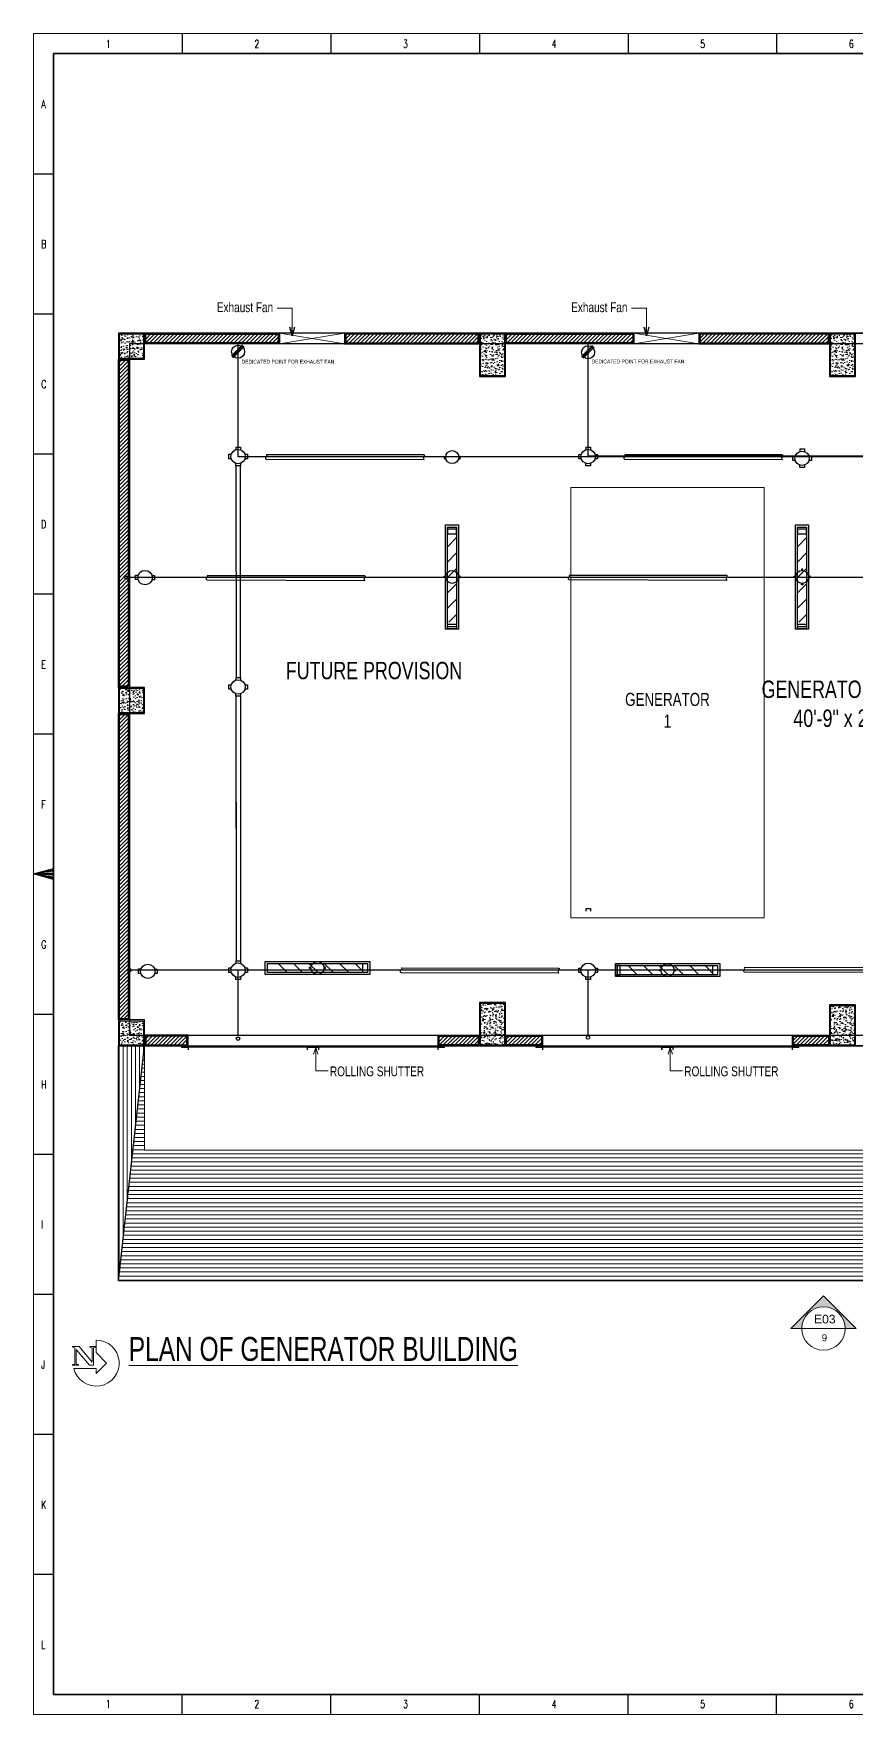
# Model space of a CAD drawing. Header units: inches. Extents: x 1083 to 6056, y 633 to 1543.
# Drawn here: x 1083 to 1461, y 635 to 1409 of the extents above; entities that cross this region are included whole.
import ezdxf
from ezdxf.enums import TextEntityAlignment as Align

# ---------------------------------------------------------------- set-up
doc = ezdxf.new("R2010")
doc.units = ezdxf.units.IN
doc.header["$MEASUREMENT"] = 0
doc.linetypes.add('DASH', pattern=[0.35, 0.25, -0.1])
doc.linetypes.add('PHANTOMX2', pattern=[5, 2.5, -0.5, 0.5, -0.5, 0.5, -0.5])
for name, color, linetype in [('Cables', 7, 'Continuous'), ('COLLUM', 1, 'Continuous'), ('wall 05', 3, 'Continuous')]:
    doc.layers.add(name, color=color, linetype=linetype)
for name, color, linetype, lineweight in [('dim-8', 18, 'Continuous', 15), ('DOOR', 115, 'Continuous', 15), ('Elevation Marker', 252, 'Continuous', 15), ('FLOORTILE', 40, 'Continuous', 9), ('Generator Upstone', 50, 'Continuous', 15), ('grid', 9, 'Continuous', 13), ('HACTH', 8, 'Continuous', 9), ('Parapet', 6, 'Continuous', 15), ('Plaster Line', 5, 'Continuous', 15), ('R_Hatch', 8, 'Continuous', 9), ('Sunshed', 5, 'Continuous', 15), ('Text-01', 253, 'Continuous', 15), ('WINDOW', 140, 'Continuous', 9)]:
    doc.layers.add(name, color=color, linetype=linetype, lineweight=lineweight)
doc.styles.add('Arial', font='arial.ttf')
doc.styles.add('Swiss721', font='swisscl.ttf')
doc.styles.add('TEG BORDER', font='txt_qlt.shx', dxfattribs={"width": 0.7, "bigfont": 'hztxt.shx'})
doc.dimstyles.new('Level Mark 4', dxfattribs={"dimscale": 0, "dimtxt": 4, "dimasz": 4, "dimexe": 1, "dimexo": 2, "dimgap": 1, "dimtad": 0, "dimdec": 1, "dimzin": 1, "dimdsep": 46, "dimlunit": 4, "dimtxsty": 'Swiss721', "dimblk": 'OPEN30', "dimcen": 0, "dimclrd": 256, "dimclre": 256, "dimclrt": 7, "dimadec": 0, "dimazin": 0, "dimtm": 1e-09, "dimtfac": 1, "dimtdec": 1, "dimtofl": 0, "dimtmove": 1, "dimatfit": 3, "dimldrblk": 'OPEN30', "dimfxl": 0, "dimtolj": 2, "dimtzin": 0, "dimlwd": 9, "dimlwe": 9, "dimarcsym": 0})
pattern_1 = [(90, (-133495.433, -171591.5186), (-1.875, 3e-16), [])]
pattern_2 = [(45, (-138306.2722, -170547.4057), (-0.8838834765, 0.8838834765), [])]

# ---------------------------------------------------------------- blocks, each defined once
blk = doc.blocks.new('*U7')
h = blk.add_hatch(color=252)
h.dxf.hatch_style = 1
h.paths.add_polyline_path([(500, 0), (750, 0), (0, 750), (-750, 0), (-500, 0, -0.414214), (0, 500, -0.414214)])
at = {"color": 6}
for p, q in [((0, 750), (-750, 0)), ((750, 0), (0, 750)), ((750, 0), (500, 0)), ((-500, 0), (-750, 0))]:
    blk.add_line(p, q, dxfattribs=at)
at = {"linetype": 'ByBlock', "lineweight": -2}
blk.add_line((-500, 0), (500, 0), dxfattribs=at)
blk.add_circle((0, 0), 500)
at = {"color": 3, "style": 'Arial'}
blk.add_attdef('S01', text='', height=200, dxfattribs=at).set_placement((0, 319), align=Align.TOP_CENTER)
at = {"color": 6, "style": 'Arial'}
blk.add_attdef('IN-201', text='', height=160, dxfattribs=at).set_placement((0, -133), align=Align.TOP_CENTER)
blk = doc.blocks.new('_Open30')
at = {"color": 0, "linetype": 'ByBlock', "lineweight": -2}
for p, q in [((-1, 0.27), (0, 0)), ((0, 0), (-1, -0.27)), ((0, 0), (-1, 0))]:
    blk.add_line(p, q, dxfattribs=at)
blk = doc.blocks.new('252 BORDER A2')
for p, q in [((37.12, 420), (37.12, 415)), ((74.25, 420), (74.25, 415)), ((111.38, 420), (111.38, 415)), ((148.5, 420), (148.5, 415)), ((185.63, 420), (185.63, 415)), ((0, 385), (5, 385)), ((0, 350), (5, 350)), ((0, 315), (5, 315)), ((0, 280), (5, 280)), ((0, 245), (5, 245)), ((5, 210), (0, 210)), ((1.25, 210), (3.75, 210)), ((0, 175), (5, 175)), ((0, 140), (5, 140)), ((0, 105), (5, 105)), ((0, 70), (5, 70)), ((0, 35), (5, 35)), ((37.12, 0), (37.12, 5)), ((74.25, 0), (74.25, 5)), ((111.38, 0), (111.38, 5)), ((148.5, 0), (148.5, 5)), ((185.63, 0), (185.63, 5))]:
    blk.add_line(p, q)
at = {"linetype": 'Continuous'}
for p, q in [((489, 415), (5, 415)), ((5, 415), (5, 5)), ((5, 5), (489, 5))]:
    blk.add_line(p, q, dxfattribs=at)
at = {"color": 5, "lineweight": 15}
blk.add_lwpolyline([(0, 420), (594, 420), (594, 0), (0, 0)], close=True, dxfattribs=at)
blk.add_lwpolyline([(5, 415), (589, 415), (589, 5), (5, 5)], close=True)
blk.add_lwpolyline([(0, 210), (5, 211.34), (5, 208.66), (0, 210), (5, 211), (5, 210.67), (0, 210), (5, 210.33), (5, 209.67), (0, 210), (5, 209.33), (5, 209), (0, 210)])
at = {"char_height": 2, "width": 2, "style": 'TEG BORDER'}
for s, insert, attachment_point in [('1', (18.05, 418.41), 1), ('2', (55.17, 418.41), 1), ('3', (92.3, 418.41), 1), ('4', (129.42, 418.41), 1), ('5', (166.55, 418.41), 1), ('6', (203.67, 418.41), 1), ('A', (1.91, 403.39), 1), ('B', (1.91, 368.39), 1), ('C', (1.91, 333.39), 1), ('D', (1.91, 298.39), 1), ('E', (1.91, 263.39), 1), ('F', (1.91, 228.39), 1), ('G', (1.91, 193.39), 1), ('H', (1.91, 158.39), 1), ('I', (1.91, 123.39), 1), ('J', (1.91, 88.39), 1), ('K', (1.91, 53.39), 1), ('L', (1.91, 18.39), 1), ('1', (18.05, 1.59), 7), ('2', (55.17, 1.59), 7), ('3', (92.3, 1.59), 7), ('4', (129.42, 1.59), 7), ('5', (166.55, 1.59), 7), ('6', (203.67, 1.59), 7)]:
    blk.add_mtext(s, dxfattribs=dict(at, insert=insert, attachment_point=attachment_point))

msp = doc.modelspace()

# ---------------------------------------------------------------- hatches: boundary and pattern name
h = msp.add_hatch()
h.set_pattern_fill('ANSI31', color=256, scale=40, angle=180)
h.set_pattern_definition([(225, (1503.135, 1261.131), (3.53553, -3.53553), [])])
h.paths.add_polyline_path([(1273.08, 1137.79), (1277.28, 1137.79), (1277.28, 1179.4), (1273.08, 1179.4)])
h = msp.add_hatch()
h.set_pattern_fill('ANSI31', color=256, scale=40, angle=180)
h.set_pattern_definition([(225, (1664.135, 1261.131), (3.53553, -3.53553), [])])
h.paths.add_polyline_path([(1434.08, 1137.79), (1438.28, 1137.79), (1438.28, 1179.4), (1434.08, 1179.4)])
h = msp.add_hatch()
h.set_pattern_fill('ANSI31', color=256, scale=40, angle=270)
h.set_pattern_definition([(315, (1110.778, 1206.6394), (3.53553, 3.53553), [])])
h.paths.add_polyline_path([(1234.12, 976.59), (1234.12, 980.79), (1192.51, 980.79), (1192.51, 976.59)])
h = msp.add_hatch()
h.set_pattern_fill('ANSI31', color=256, scale=40, angle=270)
h.set_pattern_definition([(315, (1271.778, 1205.6394), (3.53553, 3.53553), [])])
h.paths.add_polyline_path([(1395.12, 975.59), (1395.12, 979.79), (1353.51, 979.79), (1353.51, 975.59)])
at = {"layer": 'HACTH', "lineweight": 0}
h = msp.add_hatch(dxfattribs=at)
h.set_pattern_fill('AR-CONC', color=256, scale=0.5, style=0)
h.set_pattern_definition([(50, (-133495.433, -171612.5186), (3.586300913, -0.313760675), [0.375, -4.125]), (355, (-133495.433, -171612.5186), (-0.69375667, 3.76096067), [0.3, -3.3]), (100.4514, (-133495.1342, -171612.5447), (2.89254691, 3.44719771), [0.31870095, -3.50571056]), (46.1842, (-133495.433, -171611.5186), (5.33620524, -0.82759507), [0.5625, -6.1875]), (96.6356, (-133494.9884, -171611.5876), (4.67331353, 4.87058935), [0.47805144, -5.258565]), (351.1842, (-133495.433, -171611.5186), (4.67330973, 4.870593), [0.45, -4.95]), (21, (-133494.933, -171611.7686), (2.98453526, -2.013094453), [0.375, -4.125]), (326, (-133494.933, -171611.7686), (1.21657666, 3.625750225), [0.3, -3.3]), (71.4514, (-133494.6843, -171611.9364), (4.201113143, 1.612652484), [0.31870095, -3.50571056]), (37.5, (-133495.433, -171612.5186), (0.0607992766, 1.664469269), [0, -3.26, 0, -3.35, 0, -3.3125]), (7.5, (-133495.433, -171612.5186), (1.315347687, 1.97205856), [0, -1.91, 0, -3.185, 0, -1.2625]), (327.5, (-133496.548, -171612.5186), (2.669112181, -0.112774359), [0, -1.25, 0, -3.9, 0, -5.175]), (317.5, (-133497.048, -171612.5186), (2.915930847, 0.500524912), [0, -1.625, 0, -2.59, 0, -3.675])])
h.paths.add_polyline_path([(1122.28, 1259.31), (1133.28, 1259.31), (1133.28, 1270.31), (1122.28, 1270.31)])
h = msp.add_hatch(dxfattribs=at)
h.set_pattern_fill('ANSI31', color=256, scale=10, style=0)
h.set_pattern_definition(pattern_2)
h.paths.add_polyline_path([(1134.28, 1266.31), (1195.28, 1266.31), (1195.28, 1270.31), (1134.28, 1270.31)])
h.paths.add_polyline_path([(1142.07, 1259.23), (1142.07, 1270.29), (1133.64, 1270.29), (1133.64, 1259.23)], flags=9)
h = msp.add_hatch(dxfattribs=at)
h.set_pattern_fill('ANSI31', color=256, scale=10, style=0)
h.set_pattern_definition(pattern_2)
h.paths.add_polyline_path([(1287.28, 1270.31), (1226.28, 1270.31), (1226.28, 1266.31), (1287.28, 1266.31)])
h = msp.add_hatch(dxfattribs=at)
h.set_pattern_fill('AR-CONC', color=256, scale=0.5, style=0)
h.set_pattern_definition([(50, (-139514.518, -170551.4057), (3.586300913, -0.313760675), [0.375, -4.125]), (355, (-139514.518, -170551.4057), (-0.69375667, 3.76096067), [0.3, -3.3]), (100.4514, (-139514.219, -170551.432), (2.89254691, 3.44719771), [0.31870095, -3.50571056]), (46.1842, (-139514.518, -170550.4057), (5.33620524, -0.82759507), [0.5625, -6.1875]), (96.6356, (-139514.073, -170550.4747), (4.67331353, 4.87058935), [0.47805144, -5.258565]), (351.1842, (-139514.518, -170550.406), (4.67330973, 4.870593), [0.45, -4.95]), (21, (-139514.018, -170550.6557), (2.98453526, -2.013094453), [0.375, -4.125]), (326, (-139514.018, -170550.6557), (1.21657666, 3.625750225), [0.3, -3.3]), (71.4514, (-139513.7692, -170550.8235), (4.201113143, 1.612652484), [0.31870095, -3.50571056]), (37.5, (-139514.5179, -170551.4057), (0.0607992766, 1.664469269), [0, -3.26, 0, -3.35, 0, -3.3125]), (7.5, (-139514.5179, -170551.4057), (1.315347687, 1.97205856), [0, -1.91, 0, -3.185, 0, -1.2625]), (327.5, (-139515.6329, -170551.4057), (2.669112181, -0.112774359), [0, -1.25, 0, -3.9, 0, -5.175]), (317.5, (-139516.133, -170551.4057), (2.915930847, 0.500524912), [0, -1.625, 0, -2.59, 0, -3.675])])
h.paths.add_polyline_path([(1293.78, 1265.81), (1293.78, 1270.31), (1288.28, 1270.31), (1288.28, 1265.81)])
h.paths.add_polyline_path([(1299.28, 1265.81), (1299.28, 1270.31), (1293.78, 1270.31), (1293.78, 1265.81)])
h.paths.add_polyline_path([(1293.78, 1251.31), (1299.28, 1251.31), (1299.28, 1265.81), (1293.78, 1265.81)])
h.paths.add_polyline_path([(1293.78, 1265.81), (1288.28, 1265.81), (1288.28, 1251.31), (1293.78, 1251.31)])
h = msp.add_hatch(dxfattribs=at)
h.set_pattern_fill('ANSI31', color=256, scale=10, style=0)
h.set_pattern_definition(pattern_2)
h.paths.add_polyline_path([(1448.28, 1270.31), (1389.28, 1270.31), (1389.28, 1266.31), (1448.28, 1266.31)])
h.paths.add_polyline_path([(1300.28, 1266.31), (1358.28, 1266.31), (1358.28, 1270.31), (1300.28, 1270.31)])
h = msp.add_hatch(dxfattribs=at)
h.set_pattern_fill('AR-CONC', color=256, scale=0.5, style=0)
h.set_pattern_definition([(50, (-139353.518, -170551.4057), (3.586300913, -0.313760675), [0.375, -4.125]), (355, (-139353.518, -170551.4057), (-0.69375667, 3.76096067), [0.3, -3.3]), (100.4514, (-139353.219, -170551.432), (2.89254691, 3.44719771), [0.31870095, -3.50571056]), (46.1842, (-139353.518, -170550.4057), (5.33620524, -0.82759507), [0.5625, -6.1875]), (96.6356, (-139353.073, -170550.4747), (4.67331353, 4.87058935), [0.47805144, -5.258565]), (351.1842, (-139353.518, -170550.406), (4.67330973, 4.870593), [0.45, -4.95]), (21, (-139353.018, -170550.6557), (2.98453526, -2.013094453), [0.375, -4.125]), (326, (-139353.018, -170550.6557), (1.21657666, 3.625750225), [0.3, -3.3]), (71.4514, (-139352.7692, -170550.8235), (4.201113143, 1.612652484), [0.31870095, -3.50571056]), (37.5, (-139353.5179, -170551.4057), (0.0607992766, 1.664469269), [0, -3.26, 0, -3.35, 0, -3.3125]), (7.5, (-139353.5179, -170551.4057), (1.315347687, 1.97205856), [0, -1.91, 0, -3.185, 0, -1.2625]), (327.5, (-139354.6329, -170551.4057), (2.669112181, -0.112774359), [0, -1.25, 0, -3.9, 0, -5.175]), (317.5, (-139355.133, -170551.4057), (2.915930847, 0.500524912), [0, -1.625, 0, -2.59, 0, -3.675])])
h.paths.add_polyline_path([(1454.78, 1265.81), (1454.78, 1270.31), (1449.28, 1270.31), (1449.28, 1265.81)])
h.paths.add_polyline_path([(1460.28, 1265.81), (1460.28, 1270.31), (1454.78, 1270.31), (1454.78, 1265.81)])
h.paths.add_polyline_path([(1454.78, 1251.31), (1460.28, 1251.31), (1460.28, 1265.81), (1454.78, 1265.81)])
h.paths.add_polyline_path([(1454.78, 1265.81), (1449.28, 1265.81), (1449.28, 1251.31), (1454.78, 1251.31)])
h = msp.add_hatch(dxfattribs=at)
h.set_pattern_fill('ANSI31', color=256, scale=10, style=0)
h.set_pattern_definition([(45, (-149347.3654, -170517.427), (-0.8838834765, 0.8838834765), [])])
h.paths.add_polyline_path([(1122.28, 955.31), (1126.28, 955.31), (1126.28, 1095.31), (1122.28, 1095.31)])
h.paths.add_polyline_path([(1126.28, 1258.31), (1122.28, 1258.31), (1122.28, 1108.31), (1126.28, 1108.31)])
h = msp.add_hatch(dxfattribs=at)
h.set_pattern_fill('AR-CONC', color=256, scale=0.5, style=0)
h.set_pattern_definition([(50, (-133495.433, -171438.5186), (3.586300913, -0.313760675), [0.375, -4.125]), (355, (-133495.433, -171438.5186), (-0.69375667, 3.76096067), [0.3, -3.3]), (100.4514, (-133495.1342, -171438.5447), (2.89254691, 3.44719771), [0.31870095, -3.50571056]), (46.1842, (-133495.433, -171437.5186), (5.33620524, -0.82759507), [0.5625, -6.1875]), (96.6356, (-133494.9884, -171437.5876), (4.67331353, 4.87058935), [0.47805144, -5.258565]), (351.1842, (-133495.433, -171437.5186), (4.67330973, 4.870593), [0.45, -4.95]), (21, (-133494.933, -171437.7686), (2.98453526, -2.013094453), [0.375, -4.125]), (326, (-133494.933, -171437.7686), (1.21657666, 3.625750225), [0.3, -3.3]), (71.4514, (-133494.6843, -171437.9364), (4.201113143, 1.612652484), [0.31870095, -3.50571056]), (37.5, (-133495.433, -171438.5186), (0.0607992766, 1.664469269), [0, -3.26, 0, -3.35, 0, -3.3125]), (7.5, (-133495.433, -171438.5186), (1.315347687, 1.97205856), [0, -1.91, 0, -3.185, 0, -1.2625]), (327.5, (-133496.548, -171438.5186), (2.669112181, -0.112774359), [0, -1.25, 0, -3.9, 0, -5.175]), (317.5, (-133497.048, -171438.5186), (2.915930847, 0.500524912), [0, -1.625, 0, -2.59, 0, -3.675])])
h.paths.add_polyline_path([(1133.28, 1107.31), (1122.28, 1107.31), (1122.28, 1096.31), (1133.28, 1096.31)])
h = msp.add_hatch(dxfattribs=at)
h.set_pattern_fill('AR-CONC', color=256, scale=0.5, style=0)
h.set_pattern_definition([(50, (-133928.433, -171591.5186), (3.586300913, -0.313760675), [0.375, -4.125]), (355, (-133928.433, -171591.5186), (-0.69375667, 3.76096067), [0.3, -3.3]), (100.4514, (-133928.1342, -171591.5447), (2.89254691, 3.44719771), [0.31870095, -3.50571056]), (46.1842, (-133928.433, -171590.5186), (5.33620524, -0.82759507), [0.5625, -6.1875]), (96.6356, (-133927.9884, -171590.5876), (4.67331353, 4.87058935), [0.47805144, -5.258565]), (351.1842, (-133928.433, -171590.5186), (4.67330973, 4.870593), [0.45, -4.95]), (21, (-133927.933, -171590.7686), (2.98453526, -2.013094453), [0.375, -4.125]), (326, (-133927.933, -171590.7686), (1.21657666, 3.625750225), [0.3, -3.3]), (71.4514, (-133927.6843, -171590.9364), (4.201113143, 1.612652484), [0.31870095, -3.50571056]), (37.5, (-133928.433, -171591.5186), (0.0607992766, 1.664469269), [0, -3.26, 0, -3.35, 0, -3.3125]), (7.5, (-133928.433, -171591.5186), (1.315347687, 1.97205856), [0, -1.91, 0, -3.185, 0, -1.2625]), (327.5, (-133929.548, -171591.5186), (2.669112181, -0.112774359), [0, -1.25, 0, -3.9, 0, -5.175]), (317.5, (-133930.048, -171591.5186), (2.915930847, 0.500524912), [0, -1.625, 0, -2.59, 0, -3.675])])
h.paths.add_polyline_path([(1288.28, 943.31), (1299.28, 943.31), (1299.28, 962.31), (1288.28, 962.31)])
h = msp.add_hatch(dxfattribs=at)
h.set_pattern_fill('AR-CONC', color=256, scale=0.5, style=0)
h.set_pattern_definition([(50, (-133767.433, -171589.5186), (3.586300913, -0.313760675), [0.375, -4.125]), (355, (-133767.433, -171589.5186), (-0.69375667, 3.76096067), [0.3, -3.3]), (100.4514, (-133767.1342, -171589.5447), (2.89254691, 3.44719771), [0.31870095, -3.50571056]), (46.1842, (-133767.433, -171588.5186), (5.33620524, -0.82759507), [0.5625, -6.1875]), (96.6356, (-133766.9884, -171588.5876), (4.67331353, 4.87058935), [0.47805144, -5.258565]), (351.1842, (-133767.433, -171588.5186), (4.67330973, 4.870593), [0.45, -4.95]), (21, (-133766.933, -171588.7686), (2.98453526, -2.013094453), [0.375, -4.125]), (326, (-133766.933, -171588.7686), (1.21657666, 3.625750225), [0.3, -3.3]), (71.4514, (-133766.6843, -171588.9364), (4.201113143, 1.612652484), [0.31870095, -3.50571056]), (37.5, (-133767.433, -171589.5186), (0.0607992766, 1.664469269), [0, -3.26, 0, -3.35, 0, -3.3125]), (7.5, (-133767.433, -171589.5186), (1.315347687, 1.97205856), [0, -1.91, 0, -3.185, 0, -1.2625]), (327.5, (-133768.548, -171589.5186), (2.669112181, -0.112774359), [0, -1.25, 0, -3.9, 0, -5.175]), (317.5, (-133769.048, -171589.5186), (2.915930847, 0.500524912), [0, -1.625, 0, -2.59, 0, -3.675])])
h.paths.add_polyline_path([(1449.28, 943.31), (1460.28, 943.31), (1460.28, 961.31), (1449.28, 961.31)])
h = msp.add_hatch(dxfattribs=at)
h.set_pattern_fill('AR-CONC', color=256, scale=0.5, style=0)
h.set_pattern_definition([(50, (-133495.433, -171591.5186), (3.586300913, -0.313760675), [0.375, -4.125]), (355, (-133495.433, -171591.5186), (-0.69375667, 3.76096067), [0.3, -3.3]), (100.4514, (-133495.1342, -171591.5447), (2.89254691, 3.44719771), [0.31870095, -3.50571056]), (46.1842, (-133495.433, -171590.5186), (5.33620524, -0.82759507), [0.5625, -6.1875]), (96.6356, (-133494.9884, -171590.5876), (4.67331353, 4.87058935), [0.47805144, -5.258565]), (351.1842, (-133495.433, -171590.5186), (4.67330973, 4.870593), [0.45, -4.95]), (21, (-133494.933, -171590.7686), (2.98453526, -2.013094453), [0.375, -4.125]), (326, (-133494.933, -171590.7686), (1.21657666, 3.625750225), [0.3, -3.3]), (71.4514, (-133494.6843, -171590.9364), (4.201113143, 1.612652484), [0.31870095, -3.50571056]), (37.5, (-133495.433, -171591.5186), (0.0607992766, 1.664469269), [0, -3.26, 0, -3.35, 0, -3.3125]), (7.5, (-133495.433, -171591.5186), (1.315347687, 1.97205856), [0, -1.91, 0, -3.185, 0, -1.2625]), (327.5, (-133496.548, -171591.5186), (2.669112181, -0.112774359), [0, -1.25, 0, -3.9, 0, -5.175]), (317.5, (-133497.048, -171591.5186), (2.915930847, 0.500524912), [0, -1.625, 0, -2.59, 0, -3.675])])
h.paths.add_polyline_path([(1133.28, 954.31), (1122.28, 954.31), (1122.28, 943.31), (1133.28, 943.31)])
h = msp.add_hatch(dxfattribs=at)
h.set_pattern_fill('ANSI31', color=256, scale=10, style=0)
h.set_pattern_definition([(45, (-149494.3654, -169055.5419), (-0.8838834765, 0.8838834765), [])])
h.paths.add_polyline_path([(1134.28, 947.31), (1134.28, 943.31), (1153.28, 943.31), (1153.28, 947.31)])
h.paths.add_polyline_path([(1269.28, 947.31), (1269.28, 943.31), (1288.28, 943.31), (1288.28, 947.31)])
h = msp.add_hatch(dxfattribs=at)
h.set_pattern_fill('ANSI31', color=256, scale=10, style=0)
h.set_pattern_definition(pattern_2)
h.paths.add_polyline_path([(1300.28, 943.31), (1316.28, 943.31), (1316.28, 947.31), (1300.28, 947.31)])
h.paths.add_polyline_path([(1432.28, 943.31), (1448.28, 943.31), (1448.28, 947.31), (1432.28, 947.31)])
h = msp.add_hatch(dxfattribs=at)
h.set_pattern_fill('ANSI31', color=256, scale=15, angle=45, style=0)
h.set_pattern_definition(pattern_1)
h.paths.add_polyline_path([(1133.78, 942.81), (1121.78, 942.81), (1121.78, 834.81)])
at = {"layer": 'R_Hatch', "lineweight": 0}
h = msp.add_hatch(dxfattribs=at)
h.set_pattern_fill('ANSI31', color=256, scale=15, angle=315, style=0)
h.set_pattern_definition([(0, (-138306.2722, -170547.4057), (6e-16, 1.875), [])])
h.paths.add_polyline_path([(1781.78, 894.81), (1659.35, 894.81), (1659.35, 834.81), (1793.78, 834.81), (1781.78, 942.81)])
h.paths.add_polyline_path([(1659.35, 834.81), (1659.35, 894.81), (1133.78, 894.81), (1133.78, 942.81), (1121.78, 834.81)])
h = msp.add_hatch(dxfattribs=at)
h.set_pattern_fill('ANSI31', color=256, scale=15, angle=45, style=0)
h.set_pattern_definition(pattern_1)
h.paths.add_polyline_path([(1133.78, 942.81), (1121.78, 942.81), (1121.78, 834.81)])

# ---------------------------------------------------------------- linework, layer by layer
at = {"color": 3}
for p, q in [((1373.3, 1268.23), (1373.3, 1268.39)), ((1597.33, 977.69), (1126.48, 977.69)), ((1176.8, 947.89), (1176.8, 977.69)), ((1337.8, 947.85), (1337.8, 977.65))]:
    msp.add_line(p, q, dxfattribs=at)
at = {"color": 190}
for p, q in [((1178.81, 1265.37), (1173.71, 1260.27)), ((1179.18, 1264.96), (1174.08, 1259.86)), ((1179.55, 1264.55), (1174.44, 1259.45)), ((1176.8, 1213.89), (1176.8, 1265.89)), ((1339.81, 1265.13), (1334.71, 1260.03)), ((1340.18, 1264.72), (1335.08, 1259.62)), ((1340.55, 1264.31), (1335.44, 1259.21)), ((1337.8, 1214.17), (1337.8, 1265.85)), ((1615.78, 1214.17), (1337.8, 1214.17)), ((1615.78, 1213.89), (1176.8, 1213.89))]:
    msp.add_line(p, q, dxfattribs=at)
for p, q in [((1172.5, 1212.97), (1172.5, 1215.04)), ((1172.5, 1215.04), (1173.67, 1215.04)), ((1175.87, 1217.18), (1175.87, 1218.35)), ((1175.87, 1218.35), (1177.94, 1218.35)), ((1177.94, 1218.35), (1177.94, 1217.11)), ((1179.95, 1215.04), (1181.12, 1215.04)), ((1181.12, 1215.04), (1181.12, 1212.97)), ((1333.5, 1212.93), (1333.5, 1215)), ((1333.5, 1215), (1334.67, 1215)), ((1336.87, 1217.14), (1336.87, 1218.31)), ((1336.87, 1218.31), (1338.94, 1218.31)), ((1338.94, 1218.31), (1338.94, 1217.07)), ((1340.95, 1215), (1342.12, 1215)), ((1342.12, 1215), (1342.12, 1212.93)), ((1431.91, 1212.16), (1431.91, 1214.22)), ((1431.91, 1214.22), (1433.08, 1214.22)), ((1435.29, 1216.37), (1435.29, 1217.54)), ((1435.29, 1217.54), (1437.36, 1217.54)), ((1437.36, 1217.54), (1437.36, 1216.3)), ((1439.37, 1214.22), (1440.54, 1214.22)), ((1440.54, 1214.22), (1440.54, 1212.16)), ((1173.67, 1212.97), (1172.5, 1212.97)), ((1175.77, 1209.69), (1175.77, 1210.86)), ((1177.84, 1209.69), (1175.77, 1209.69)), ((1177.84, 1210.86), (1177.84, 1209.69)), ((1181.12, 1212.97), (1179.95, 1212.97)), ((1334.67, 1212.93), (1333.5, 1212.93)), ((1336.77, 1209.65), (1336.77, 1210.82)), ((1338.84, 1209.65), (1336.77, 1209.65)), ((1338.84, 1210.82), (1338.84, 1209.65)), ((1342.12, 1212.93), (1340.95, 1212.93)), ((1433.08, 1212.16), (1431.91, 1212.16)), ((1435.19, 1208.88), (1435.19, 1210.05)), ((1437.26, 1208.88), (1435.19, 1208.88)), ((1437.26, 1210.05), (1437.26, 1208.88)), ((1440.54, 1212.16), (1439.37, 1212.16)), ((1129.66, 1159.42), (1130.89, 1159.43)), ((1129.66, 1157.36), (1129.66, 1159.42)), ((1130.83, 1157.36), (1129.66, 1157.36)), ((1137.14, 1159.32), (1138.31, 1159.32)), ((1138.31, 1157.26), (1137.14, 1157.26)), ((1138.31, 1159.32), (1138.31, 1157.26)), ((1172.5, 1106.97), (1172.5, 1109.04)), ((1172.5, 1109.04), (1173.67, 1109.04)), ((1173.67, 1106.97), (1172.5, 1106.97)), ((1175.87, 1111.18), (1175.87, 1112.35)), ((1175.87, 1112.35), (1177.94, 1112.35)), ((1177.94, 1112.35), (1177.94, 1111.11)), ((1179.95, 1109.04), (1181.12, 1109.04)), ((1181.12, 1106.97), (1179.95, 1106.97)), ((1181.12, 1109.04), (1181.12, 1106.97)), ((1175.77, 1103.69), (1175.77, 1104.86)), ((1177.84, 1103.69), (1175.77, 1103.69)), ((1177.84, 1104.86), (1177.84, 1103.69)), ((1336.87, 1004.9), (1336.87, 1006.07)), ((1336.87, 1006.07), (1338.94, 1006.07)), ((1338.94, 1006.07), (1338.94, 1004.83)), ((1130.91, 976.22), (1130.91, 978.29)), ((1130.91, 978.29), (1132.15, 978.29)), ((1132.08, 976.22), (1130.91, 976.22)), ((1138.4, 978.19), (1139.57, 978.19)), ((1139.57, 976.12), (1138.4, 976.12)), ((1139.57, 978.19), (1139.57, 976.12)), ((1172.5, 976.65), (1172.5, 978.72)), ((1172.5, 978.72), (1173.67, 978.72)), ((1173.67, 976.65), (1172.5, 976.65)), ((1175.77, 973.38), (1175.77, 974.54)), ((1175.87, 980.86), (1175.87, 982.03)), ((1175.87, 982.03), (1177.94, 982.03)), ((1177.84, 974.54), (1177.84, 973.38)), ((1177.94, 982.03), (1177.94, 980.79)), ((1179.95, 978.72), (1181.12, 978.72)), ((1181.12, 976.65), (1179.95, 976.65)), ((1181.12, 978.72), (1181.12, 976.65)), ((1333.5, 976.62), (1333.5, 978.68)), ((1333.5, 978.68), (1334.67, 978.68)), ((1334.67, 976.62), (1333.5, 976.62)), ((1336.77, 973.34), (1336.77, 974.51)), ((1338.84, 974.51), (1338.84, 973.34)), ((1340.95, 978.68), (1342.12, 978.68)), ((1342.12, 976.62), (1340.95, 976.62)), ((1342.12, 978.68), (1342.12, 976.62)), ((1177.84, 973.38), (1175.77, 973.38)), ((1338.84, 973.34), (1336.77, 973.34))]:
    msp.add_line(p, q)
at = {"linetype": 'Continuous', "ltscale": 10}
msp.add_line((1121.78, 834.81), (1133.78, 942.81), dxfattribs=at)
for points in [[(1262.28, 1214.88, -0.56347), (1262.28, 1214.08, 0.368601), (1262.36, 1212.47), (1189.83, 1212.67, -0.456322), (1189.83, 1214.08, 0.605884), (1189.83, 1214.9)], [(1427.06, 1214.88, -0.56347), (1427.06, 1214.08, 0.368601), (1427.15, 1212.47), (1354.61, 1212.67, -0.456322), (1354.62, 1214.08, 0.605884), (1354.62, 1214.9)], [(1234.97, 1159.28, -0.56347), (1234.97, 1158.49, 0.368601), (1235.06, 1156.88), (1162.52, 1157.08, -0.456322), (1162.53, 1158.49, 0.605884), (1162.53, 1159.31)], [(1401.46, 1159.44, -0.56347), (1401.46, 1158.64, 0.368601), (1401.55, 1157.03), (1329.02, 1157.23, -0.456322), (1329.02, 1158.64, 0.605884), (1329.02, 1159.46)], [(1324.24, 978.69, -0.56347), (1324.24, 977.9, 0.368601), (1324.33, 976.29), (1251.8, 976.49, -0.456322), (1251.8, 977.9, 0.605884), (1251.8, 978.72)], [(1482.04, 979, -0.56347), (1482.04, 978.2, 0.368601), (1482.13, 976.59), (1409.59, 976.8, -0.456322), (1409.6, 978.2, 0.605884), (1409.6, 979.03)]]:
    msp.add_lwpolyline(points, format="xyb", close=True)
for points in [[(1272.42, 1212.95), (1271.66, 1212.96), (1271.66, 1214.06), (1272.34, 1214.05)], [(1278.19, 1212.95), (1278.95, 1212.96), (1278.95, 1214.06), (1278.27, 1214.05)], [(1436.52, 1161.56), (1436.52, 1162.24), (1435.93, 1162.24), (1435.93, 1161.56)], [(1272.25, 1158.33), (1271.57, 1158.33), (1271.58, 1158.93), (1272.26, 1158.92)], [(1278.2, 1158.33), (1278.87, 1158.33), (1278.87, 1158.93), (1278.19, 1158.92)], [(1433.25, 1158.33), (1432.57, 1158.33), (1432.58, 1158.93), (1433.26, 1158.92)], [(1436.52, 1155.62), (1436.52, 1154.95), (1435.93, 1154.95), (1435.93, 1155.62)], [(1439.2, 1158.33), (1439.87, 1158.33), (1439.87, 1158.93), (1439.19, 1158.92)], [(1210.31, 978.42), (1209.63, 978.43), (1209.63, 979.02), (1210.31, 979.01)], [(1216.25, 978.42), (1216.93, 978.43), (1216.92, 979.02), (1216.25, 979.01)], [(1371.31, 977.42), (1370.63, 977.43), (1370.63, 978.02), (1371.31, 978.01)], [(1377.25, 977.42), (1377.93, 977.43), (1377.92, 978.02), (1377.25, 978.01)]]:
    msp.add_lwpolyline(points)
for points in [[(1272.22, 1182.59), (1278.22, 1182.59), (1278.22, 1134.59), (1272.22, 1134.59)], [(1273.08, 1181.54), (1277.28, 1181.54), (1277.28, 1135.65), (1273.08, 1135.65)], [(1277.28, 1180.58), (1273.08, 1180.58), (1273.08, 1178.44), (1277.28, 1178.44)], [(1433.22, 1182.59), (1439.22, 1182.59), (1439.22, 1134.59), (1433.22, 1134.59)], [(1434.08, 1181.54), (1438.28, 1181.54), (1438.28, 1135.65), (1434.08, 1135.65)], [(1438.28, 1180.58), (1434.08, 1180.58), (1434.08, 1178.44), (1438.28, 1178.44)], [(1277.28, 1134.68), (1273.08, 1134.68), (1273.08, 1136.83), (1277.28, 1136.83)], [(1438.28, 1134.68), (1434.08, 1134.68), (1434.08, 1136.83), (1438.28, 1136.83)], [(1189.32, 975.73), (1189.32, 981.73), (1237.32, 981.73), (1237.32, 975.73)], [(1190.37, 976.59), (1190.37, 980.79), (1236.26, 980.79), (1236.26, 976.59)], [(1236.26, 980.79), (1236.26, 976.59), (1234.12, 976.59), (1234.12, 980.79)], [(1350.32, 974.73), (1350.32, 980.73), (1398.32, 980.73), (1398.32, 974.73)], [(1350.41, 979.79), (1350.41, 975.59), (1352.55, 975.59), (1352.55, 979.79)], [(1351.37, 975.59), (1351.37, 979.79), (1397.26, 979.79), (1397.26, 975.59)], [(1397.26, 979.79), (1397.26, 975.59), (1395.12, 975.59), (1395.12, 979.79)]]:
    msp.add_lwpolyline(points, close=True)
at = {"color": 252, "linetype": 'Continuous', "lineweight": -3, "ltscale": 10}
msp.add_lwpolyline([(1793.78, 942.81), (1793.78, 834.81), (1121.78, 834.81), (1121.78, 942.81)], dxfattribs=at)
at = {"color": 190}
for centre in [(1176.8, 1262.24), (1337.8, 1262)]:
    msp.add_circle(centre, 2.99, dxfattribs=at)
for centre, radius in [((1176.8, 1214), 3.31), ((1275.3, 1213.72), 2.99), ((1337.8, 1213.97), 3.31), ((1436.22, 1213.19), 3.31), ((1134, 1158.29), 3.31), ((1275.22, 1158.59), 2.99), ((1436.22, 1158.59), 2.99), ((1125.45, 1158.29), 0.829), ((1126.12, 1107.19), 0.829), ((1176.8, 1108), 3.31), ((1126.78, 977.69), 0.829), ((1135.26, 977.15), 3.31), ((1176.8, 977.69), 3.31), ((1213.28, 978.69), 2.99), ((1337.8, 977.65), 3.31), ((1374.28, 977.69), 2.99), ((1176.73, 946.19), 0.829), ((1337.73, 946.75), 0.829)]:
    msp.add_circle(centre, radius)
at = {"layer": 'Cables'}
for p, q in [((1175.77, 1209.69), (1175.87, 1112.35)), ((1177.94, 1112.35), (1177.84, 1209.69)), ((1175.77, 1103.69), (1175.87, 1006.35)), ((1175.77, 1103.45), (1175.87, 982.03)), ((1177.84, 1103.69), (1177.84, 1006.35)), ((1177.84, 1103.45), (1177.94, 982.03))]:
    msp.add_line(p, q, dxfattribs=at)
at = {"layer": 'Cables', "color": 3}
msp.add_line((1616, 1158.29), (1125.45, 1158.29), dxfattribs=at)
at = {"layer": 'COLLUM', "linetype": 'Continuous', "ltscale": 10}
for points in [[(1121.78, 1258.81), (1133.78, 1258.81), (1133.78, 1270.81), (1121.78, 1270.81)], [(1287.78, 1250.81), (1299.78, 1250.81), (1299.78, 1270.81), (1287.78, 1270.81)], [(1448.78, 1250.81), (1460.78, 1250.81), (1460.78, 1270.81), (1448.78, 1270.81)], [(1121.78, 1095.81), (1133.78, 1095.81), (1133.78, 1107.81), (1121.78, 1107.81)], [(1287.78, 942.81), (1299.78, 942.81), (1299.78, 962.81), (1287.78, 962.81)], [(1448.78, 942.81), (1460.78, 942.81), (1460.78, 961.81), (1448.78, 961.81)], [(1121.78, 942.81), (1133.78, 942.81), (1133.78, 954.81), (1121.78, 954.81)]]:
    msp.add_lwpolyline(points, close=True, dxfattribs=at)
at = {"layer": 'DOOR', "linetype": 'Continuous', "ltscale": 10}
for points in [[(1153.78, 942.81), (1150.78, 942.81), (1150.78, 942.06), (1153.78, 942.06), (1153.78, 941.06)], [(1153.96, 942.63), (1151.2, 942.63), (1151.2, 942.24), (1153.96, 942.24), (1153.96, 941.06)], [(1208.6, 942.63), (1210.86, 942.63), (1210.86, 942.24), (1208.6, 942.24), (1208.6, 941.06)], [(1208.78, 941.06), (1208.78, 941.06), (1208.78, 942.06), (1213.78, 942.06), (1213.78, 941.06), (1213.78, 942.06), (1211.28, 942.06), (1211.28, 942.81), (1213.78, 942.81), (1208.78, 942.81)], [(1211.28, 942.81), (1211.28, 942.06), (1213.78, 942.06), (1213.78, 942.06), (1213.78, 941.06)], [(1213.96, 942.63), (1211.7, 942.63), (1211.7, 942.24), (1213.96, 942.24), (1213.96, 941.06)], [(1268.6, 942.63), (1271.36, 942.63), (1271.36, 942.24), (1268.6, 942.24), (1268.6, 941.06)], [(1268.78, 942.81), (1271.78, 942.81), (1271.78, 942.06), (1268.78, 942.06), (1268.78, 941.06)], [(1316.78, 942.81), (1313.78, 942.81), (1313.78, 942.06), (1316.78, 942.06), (1316.78, 941.06)], [(1316.96, 942.63), (1314.2, 942.63), (1314.2, 942.24), (1316.96, 942.24), (1316.96, 941.06)], [(1371.6, 942.63), (1373.86, 942.63), (1373.86, 942.24), (1371.6, 942.24), (1371.6, 941.06)], [(1371.78, 941.06), (1371.78, 941.06), (1371.78, 942.06), (1376.78, 942.06), (1376.78, 941.06), (1376.78, 942.06), (1374.28, 942.06), (1374.28, 942.81), (1376.78, 942.81), (1371.78, 942.81)], [(1374.28, 942.81), (1374.28, 942.06), (1376.78, 942.06), (1376.78, 942.06), (1376.78, 941.06)], [(1376.96, 942.63), (1374.7, 942.63), (1374.7, 942.24), (1376.96, 942.24), (1376.96, 941.06)], [(1431.6, 942.63), (1434.36, 942.63), (1434.36, 942.24), (1431.6, 942.24), (1431.6, 941.06)], [(1431.78, 942.81), (1434.78, 942.81), (1434.78, 942.06), (1431.78, 942.06), (1431.78, 941.06)]]:
    msp.add_lwpolyline(points, dxfattribs=at)
for points in [[(1151.24, 942.59), (1210.82, 942.59), (1210.82, 942.29), (1151.24, 942.29)], [(1271.32, 942.59), (1211.74, 942.59), (1211.74, 942.29), (1271.32, 942.29)], [(1314.24, 942.59), (1373.82, 942.59), (1373.82, 942.29), (1314.24, 942.29)], [(1434.32, 942.59), (1374.74, 942.59), (1374.74, 942.29), (1434.32, 942.29)]]:
    msp.add_lwpolyline(points, close=True, dxfattribs=at)
at = {"layer": 'FLOORTILE', "linetype": 'Continuous', "ltscale": 10}
for points in [[(1211.53, 939.08), (1212.53, 942.06), (1213.53, 939.08), (1212.53, 942.06), (1212.53, 931.46), (1218.2, 931.46)], [(1374.53, 939.08), (1375.53, 942.06), (1376.53, 939.08), (1375.53, 942.06), (1375.53, 931.46), (1381.2, 931.46)]]:
    msp.add_lwpolyline(points, dxfattribs=at)
at = {"layer": 'Generator Upstone', "linetype": 'Continuous', "ltscale": 10}
msp.add_lwpolyline([(1329.78, 1001.81), (1418.78, 1001.81), (1418.78, 1199.81), (1329.78, 1199.81)], close=True, dxfattribs=at)
at = {"layer": 'grid', "linetype": 'PHANTOMX2', "ltscale": 0.2}
for points in [[(1143.78, 947.81), (1133.78, 947.81)], [(1278.78, 947.81), (1287.78, 947.81)]]:
    msp.add_lwpolyline(points, dxfattribs=at)
at = {"layer": 'Parapet', "color": 252, "lineweight": -3}
for points in [[(1121.78, 942.81), (1929.78, 942.81), (1929.78, 1335.81), (1842.78, 1335.81), (1842.78, 1270.81), (1121.78, 1270.81)], [(1126.78, 947.81), (1924.78, 947.81), (1924.78, 1330.81), (1847.78, 1330.81), (1847.78, 1265.81), (1126.78, 1265.81)]]:
    msp.add_lwpolyline(points, close=True, dxfattribs=at)
at = {"layer": 'Plaster Line'}
for points in [[(1122.28, 1259.31), (1133.28, 1259.31), (1133.28, 1270.31), (1122.28, 1270.31)], [(1288.28, 1251.31), (1299.28, 1251.31), (1299.28, 1270.31), (1288.28, 1270.31)], [(1449.28, 1251.31), (1460.28, 1251.31), (1460.28, 1270.31), (1449.28, 1270.31)], [(1122.28, 1096.31), (1133.28, 1096.31), (1133.28, 1107.31), (1122.28, 1107.31)], [(1126.78, 1107.81), (1126.78, 1107.81), (1126.78, 1107.81), (1126.78, 1107.81)], [(1288.28, 943.31), (1299.28, 943.31), (1299.28, 962.31), (1288.28, 962.31)], [(1449.28, 943.31), (1460.28, 943.31), (1460.28, 961.31), (1449.28, 961.31)], [(1122.28, 943.31), (1133.28, 943.31), (1133.28, 954.31), (1122.28, 954.31)]]:
    msp.add_lwpolyline(points, close=True, dxfattribs=at)
at = {"layer": 'Plaster Line', "color": 252, "lineweight": -3}
for points in [[(1134.28, 1270.31), (1195.28, 1270.31), (1195.28, 1266.31), (1134.28, 1266.31)], [(1287.28, 1270.31), (1226.28, 1270.31), (1226.28, 1266.31), (1287.28, 1266.31)], [(1300.28, 1270.31), (1358.28, 1270.31), (1358.28, 1266.31), (1300.28, 1266.31)], [(1448.28, 1270.31), (1389.28, 1270.31), (1389.28, 1266.31), (1448.28, 1266.31)], [(1122.28, 1258.31), (1126.28, 1258.31), (1126.28, 1108.31), (1122.28, 1108.31)], [(1122.28, 1095.31), (1126.28, 1095.31), (1126.28, 955.31), (1122.28, 955.31)], [(1153.28, 947.31), (1134.28, 947.31), (1134.28, 943.31), (1153.28, 943.31)], [(1269.28, 947.31), (1287.28, 947.31), (1287.28, 943.31), (1269.28, 943.31)], [(1300.28, 947.31), (1316.28, 947.31), (1316.28, 943.31), (1300.28, 943.31)], [(1432.28, 947.31), (1448.28, 947.31), (1448.28, 943.31), (1432.28, 943.31)]]:
    msp.add_lwpolyline(points, close=True, dxfattribs=at)
at = {"layer": 'R_Hatch', "linetype": 'Continuous', "ltscale": 10}
msp.add_line((1121.78, 834.81), (1133.78, 942.81), dxfattribs=at)
at = {"layer": 'R_Hatch', "color": 252, "linetype": 'Continuous', "lineweight": -3, "ltscale": 10}
msp.add_lwpolyline([(1793.78, 942.81), (1793.78, 834.81), (1121.78, 834.81), (1121.78, 942.81)], dxfattribs=at)
at = {"layer": 'Sunshed', "linetype": 'DASH'}
msp.add_lwpolyline([(1133.78, 942.81), (1133.78, 894.81), (1781.78, 894.81), (1781.78, 942.81)], dxfattribs=at)
at = {"layer": 'Text-01', "linetype": 'Continuous'}
msp.add_lwpolyline([(1102.37, 796.43), (1103.4, 796.25), (1103.4, 795.93), (1100.69, 795.93), (1100.69, 796.25), (1101.68, 796.43), (1101.68, 804), (1100.69, 804.18), (1100.69, 804.53), (1103.65, 804.53), (1109.6, 797.41), (1109.6, 804), (1108.61, 804.18), (1108.61, 804.53), (1111.19, 804.53), (1111.19, 804.18), (1110.35, 804), (1110.35, 795.93), (1108.41, 795.93), (1102.37, 803.12), (1102.37, 796.43)], dxfattribs=at)
msp.add_lwpolyline([(1101.2, 794.42), (1111.5, 794.42), (1111.5, 792.11), (1116.3, 796.92), (1111.5, 801.73), (1111.5, 807.51, -2.058228)], format="xyb", close=True, dxfattribs=at)
at = {"layer": 'wall 05', "color": 252, "lineweight": -3}
for points in [[(1133.78, 1270.81), (1195.78, 1270.81), (1195.78, 1265.81), (1133.78, 1265.81)], [(1287.78, 1270.81), (1225.78, 1270.81), (1225.78, 1265.81), (1287.78, 1265.81)], [(1299.78, 1270.81), (1358.78, 1270.81), (1358.78, 1265.81), (1299.78, 1265.81)], [(1448.78, 1270.81), (1388.78, 1270.81), (1388.78, 1265.81), (1448.78, 1265.81)], [(1460.78, 1270.81), (1522.78, 1270.81), (1522.78, 1265.81), (1460.78, 1265.81)], [(1121.78, 1258.81), (1126.78, 1258.81), (1126.78, 1107.81), (1121.78, 1107.81)], [(1121.78, 1095.81), (1126.78, 1095.81), (1126.78, 954.81), (1121.78, 954.81)], [(1153.78, 947.81), (1133.78, 947.81), (1133.78, 942.81), (1153.78, 942.81)], [(1268.78, 947.81), (1287.78, 947.81), (1287.78, 942.81), (1268.78, 942.81)], [(1299.78, 947.81), (1316.78, 947.81), (1316.78, 942.81), (1299.78, 942.81)], [(1431.78, 947.81), (1448.78, 947.81), (1448.78, 942.81), (1431.78, 942.81)], [(1460.78, 947.81), (1480.78, 947.81), (1480.78, 942.81), (1460.78, 942.81)]]:
    msp.add_lwpolyline(points, close=True, dxfattribs=at)
at = {"layer": 'WINDOW'}
for p, q in [((1195.78, 1270.81), (1225.78, 1265.81)), ((1195.78, 1265.81), (1225.78, 1270.81)), ((1358.78, 1270.81), (1388.78, 1265.81)), ((1358.78, 1265.81), (1388.78, 1270.81))]:
    msp.add_line(p, q, dxfattribs=at)
for points in [[(1195.78, 1270.81), (1225.78, 1270.81), (1225.78, 1265.81), (1195.78, 1265.81)], [(1358.78, 1270.81), (1388.78, 1270.81), (1388.78, 1265.81), (1358.78, 1265.81)]]:
    msp.add_lwpolyline(points, close=True, dxfattribs=at)

# ---------------------------------------------------------------- block references
at = {"xscale": 1.8411, "yscale": 1.8411, "zscale": 1.8411}
msp.add_blockref('252 BORDER A2', (1082.74, 635.31), dxfattribs=at)
at = {"layer": 'Elevation Marker'}
ref = msp.add_blockref('*U7', (1446.07, 812.8), dxfattribs=dict(at, xscale=-0.01999999998952262, yscale=0.01999999998952262, zscale=0.02))
ref.add_attrib('IN-201', '9', dxfattribs={"layer": '0', "color": 6, "height": 3.2, "style": 'Arial'}).set_placement((1446.47, 810.15), align=Align.TOP_CENTER)
ref.add_attrib('S01', 'E03', dxfattribs={"layer": '0', "color": 3, "height": 4, "style": 'Arial'}).set_placement((1446.65, 819.17), align=Align.TOP_CENTER)

# ---------------------------------------------------------------- texts
at = {"color": 190, "style": 'Swiss721'}
for p in [(1178.4, 1256.71), (1339.4, 1256.82)]:
    msp.add_text('DEDICATED POINT FOR EXHAUST FAN', height=1.8137, dxfattribs=at).set_placement(p)
at = {"layer": 'dim-8', "linetype": 'Continuous', "ltscale": 10, "style": 'Swiss721'}
for s, insert, char_height, attachment_point in [('\\A1;Exhaust Fan', (1179.94, 1282.65), 4.5, 5), ('\\A1;Exhaust Fan', (1342.94, 1282.65), 4.5, 5), ('\\A1;FUTURE PROVISION', (1239.3, 1115.49), 8, 5), ('\\A1;GENERATOR ROOM\\P40\'-9" x 26\'-6"', (1457.43, 1100.21), 8, 5), ('\\A1;GENERATOR\\P1', (1374.28, 1097.27), 6, 5), ('\\A1;ROLLING SHUTTER', (1219.04, 931.12), 4.5, 4), ('\\A1;ROLLING SHUTTER', (1382.04, 931.12), 4.5, 4)]:
    msp.add_mtext(s, dxfattribs=dict(at, insert=insert, char_height=char_height, attachment_point=attachment_point))
at = {"layer": 'Text-01', "insert": (1126.53, 808.94), "char_height": 10.986, "width": 187.071, "attachment_point": 1, "style": 'Swiss721'}
msp.add_mtext('{\\LPLAN OF GENERATOR BUILDING\\H0.5006x;\\l   }', dxfattribs=at)

# ---------------------------------------------------------------- leaders
at = {"layer": 'FLOORTILE', "linetype": 'Continuous', "ltscale": 10}
for points in [[(1201.61, 1269.51), (1201.61, 1282.2), (1194.74, 1282.2)], [(1364.61, 1269.51), (1364.61, 1282.2), (1357.74, 1282.2)]]:
    msp.add_leader(points, dimstyle='Level Mark 4', override={"dimscale": 1}, dxfattribs=at)

doc.saveas('drawing.dxf')
